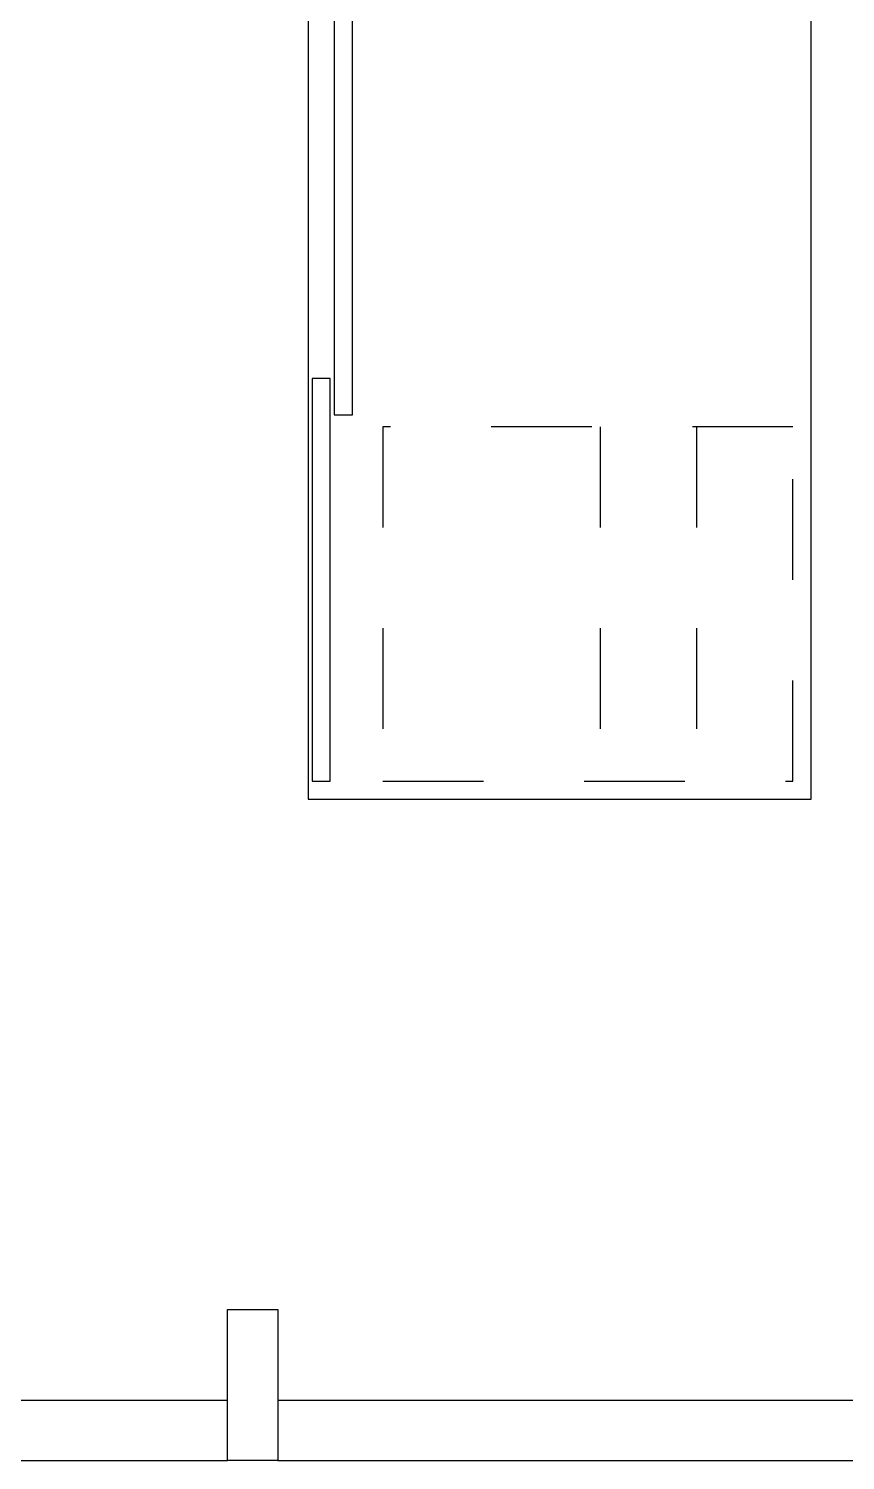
# Model space of a CAD drawing. Extents: x -1.7 to 87, y -33.6 to 19.
# Drawn here: x 13.657 to 14.469, y -0.2 to 1.223 of the extents above; entities that cross this region are included whole.
import ezdxf

# ---------------------------------------------------------------- set-up
doc = ezdxf.new("R2010")
doc.units = 0
doc.linetypes.add('DASHED2', pattern=[9.525, 6.35, -3.175])
doc.linetypes.add('HIDDEN', pattern=[0.375, 0.25, -0.125])
doc.layers.add('AR-ESQ', color=2, linetype='Continuous')
doc.layers.add('AR-MOB', color=2, linetype='Continuous')

# ---------------------------------------------------------------- blocks, each defined once
blk = doc.blocks.new('ar-mob.33')
at = {"color": 252, "linetype": 'DASHED2', "ltscale": 0.01}
blk.add_line((42.7837, -5.9958), (42.4317, -5.9958), dxfattribs=at)
at = {"color": 252, "linetype": 'HIDDEN', "ltscale": 0.01}
blk.add_line((42.7837, -6.0917), (42.4317, -6.0917), dxfattribs=at)
at = {"color": 1}
for points in [[(43.2137, -5.7056), (42.4137, -5.7056), (42.4137, -6.2056), (43.2137, -6.2056)], [(42.8317, -5.7096), (42.4317, -5.7096), (42.4317, -5.7276), (42.8317, -5.7276)], [(43.1957, -5.7316), (42.7957, -5.7316), (42.7957, -5.7496), (43.1957, -5.7496)]]:
    blk.add_lwpolyline(points, close=True, dxfattribs=at)
at = {"color": 252, "linetype": 'DASHED2', "ltscale": 0.01}
blk.add_lwpolyline([(42.7837, -5.78), (42.4317, -5.78), (42.4317, -6.1876), (42.7837, -6.1876)], close=True, dxfattribs=at)

msp = doc.modelspace()

# ---------------------------------------------------------------- linework, layer by layer
at = {"layer": 'AR-ESQ'}
msp.add_lwpolyline([(13.855, -0.05), (13.905, -0.05), (13.905, -0.2), (13.855, -0.2)], close=True, dxfattribs=at)
for points in [[(12.655, -0.14), (13.855, -0.14)], [(13.905, -0.14), (15.105, -0.14)]]:
    msp.add_lwpolyline(points, dxfattribs=at)
at = {"layer": 'AR-ESQ', "color": 1}
for points in [[(12.655, -0.2), (13.855, -0.2)], [(13.905, -0.2), (15.105, -0.2)]]:
    msp.add_lwpolyline(points, dxfattribs=at)

# ---------------------------------------------------------------- block references
at = {"layer": 'AR-MOB', "rotation": 90.00000000000006}
msp.add_blockref('ar-mob.33', (8.2294, -41.9564), dxfattribs=at)

doc.saveas('drawing.dxf')
